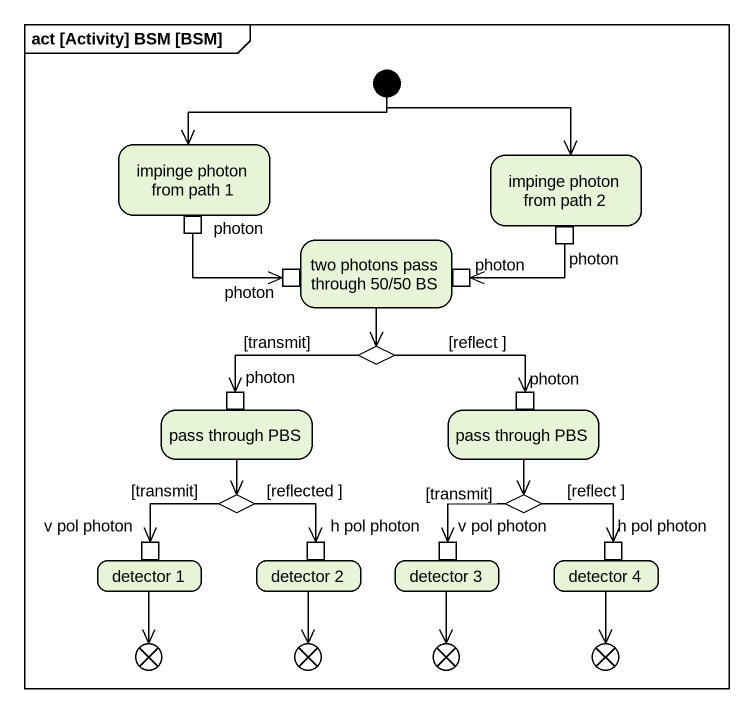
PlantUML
@startuml
mainframe act [Activity] BSM [BSM]
hide empty description
state "impinge photon from path 1" as impinge_photon_from_path_1 {
  state photon <<outputPin>>
}
state "impinge photon from path 2" as impinge_photon_from_path_2 {
  state "photon" as photon_4 <<outputPin>>
}
state "two photons pass through 50/50 BS" as two_photons_pass_through_50 {
  state "photon" as photon_2 <<inputPin>>
  state "photon" as photon_3 <<inputPin>>
}
state "pass through PBS" as pass_through_PBS {
  state "photon" as photon_5 <<inputPin>>
}
state choice1 <<choice>>
state "pass through PBS" as pass_through_PBS_2 {
  state "photon" as photon_6 <<inputPin>>
}
state choice2 <<choice>>
state choice3 <<choice>>
state "detector 1" as detector_1 {
  state "v pol photon" as v_pol_photon <<inputPin>>
}
state "detector 2" as detector_2 {
  state "h pol photon" as h_pol_photon <<inputPin>>
}
state "detector 3" as detector_3 {
  state "v pol photon" as v_pol_photon_2 <<inputPin>>
}
state "detector 4" as detector_4 {
  state "h pol photon" as h_pol_photon_2 <<inputPin>>
}
state flowfinal1 <<end>>
state flowfinal2 <<end>>
state flowfinal3 <<end>>
state flowfinal4 <<end>>
[*] -left-> impinge_photon_from_path_1
[*] -right-> impinge_photon_from_path_2
photon -right-> photon_2
two_photons_pass_through_50 --> choice1
photon_4 -left-> photon_3
pass_through_PBS --> choice2
choice1 -left-> photon_5 : [transmit]
choice1 -right-> photon_6 : [reflect ]
pass_through_PBS_2 --> choice3
choice2 -left-> v_pol_photon : [transmit]
choice2 -right-> h_pol_photon : [reflected ]
choice3 --> v_pol_photon_2 : [transmit]
choice3 -right-> h_pol_photon_2 : [reflect ]
detector_1 --> flowfinal1
detector_2 --> flowfinal2
detector_3 --> flowfinal3
detector_4 --> flowfinal4
@enduml
